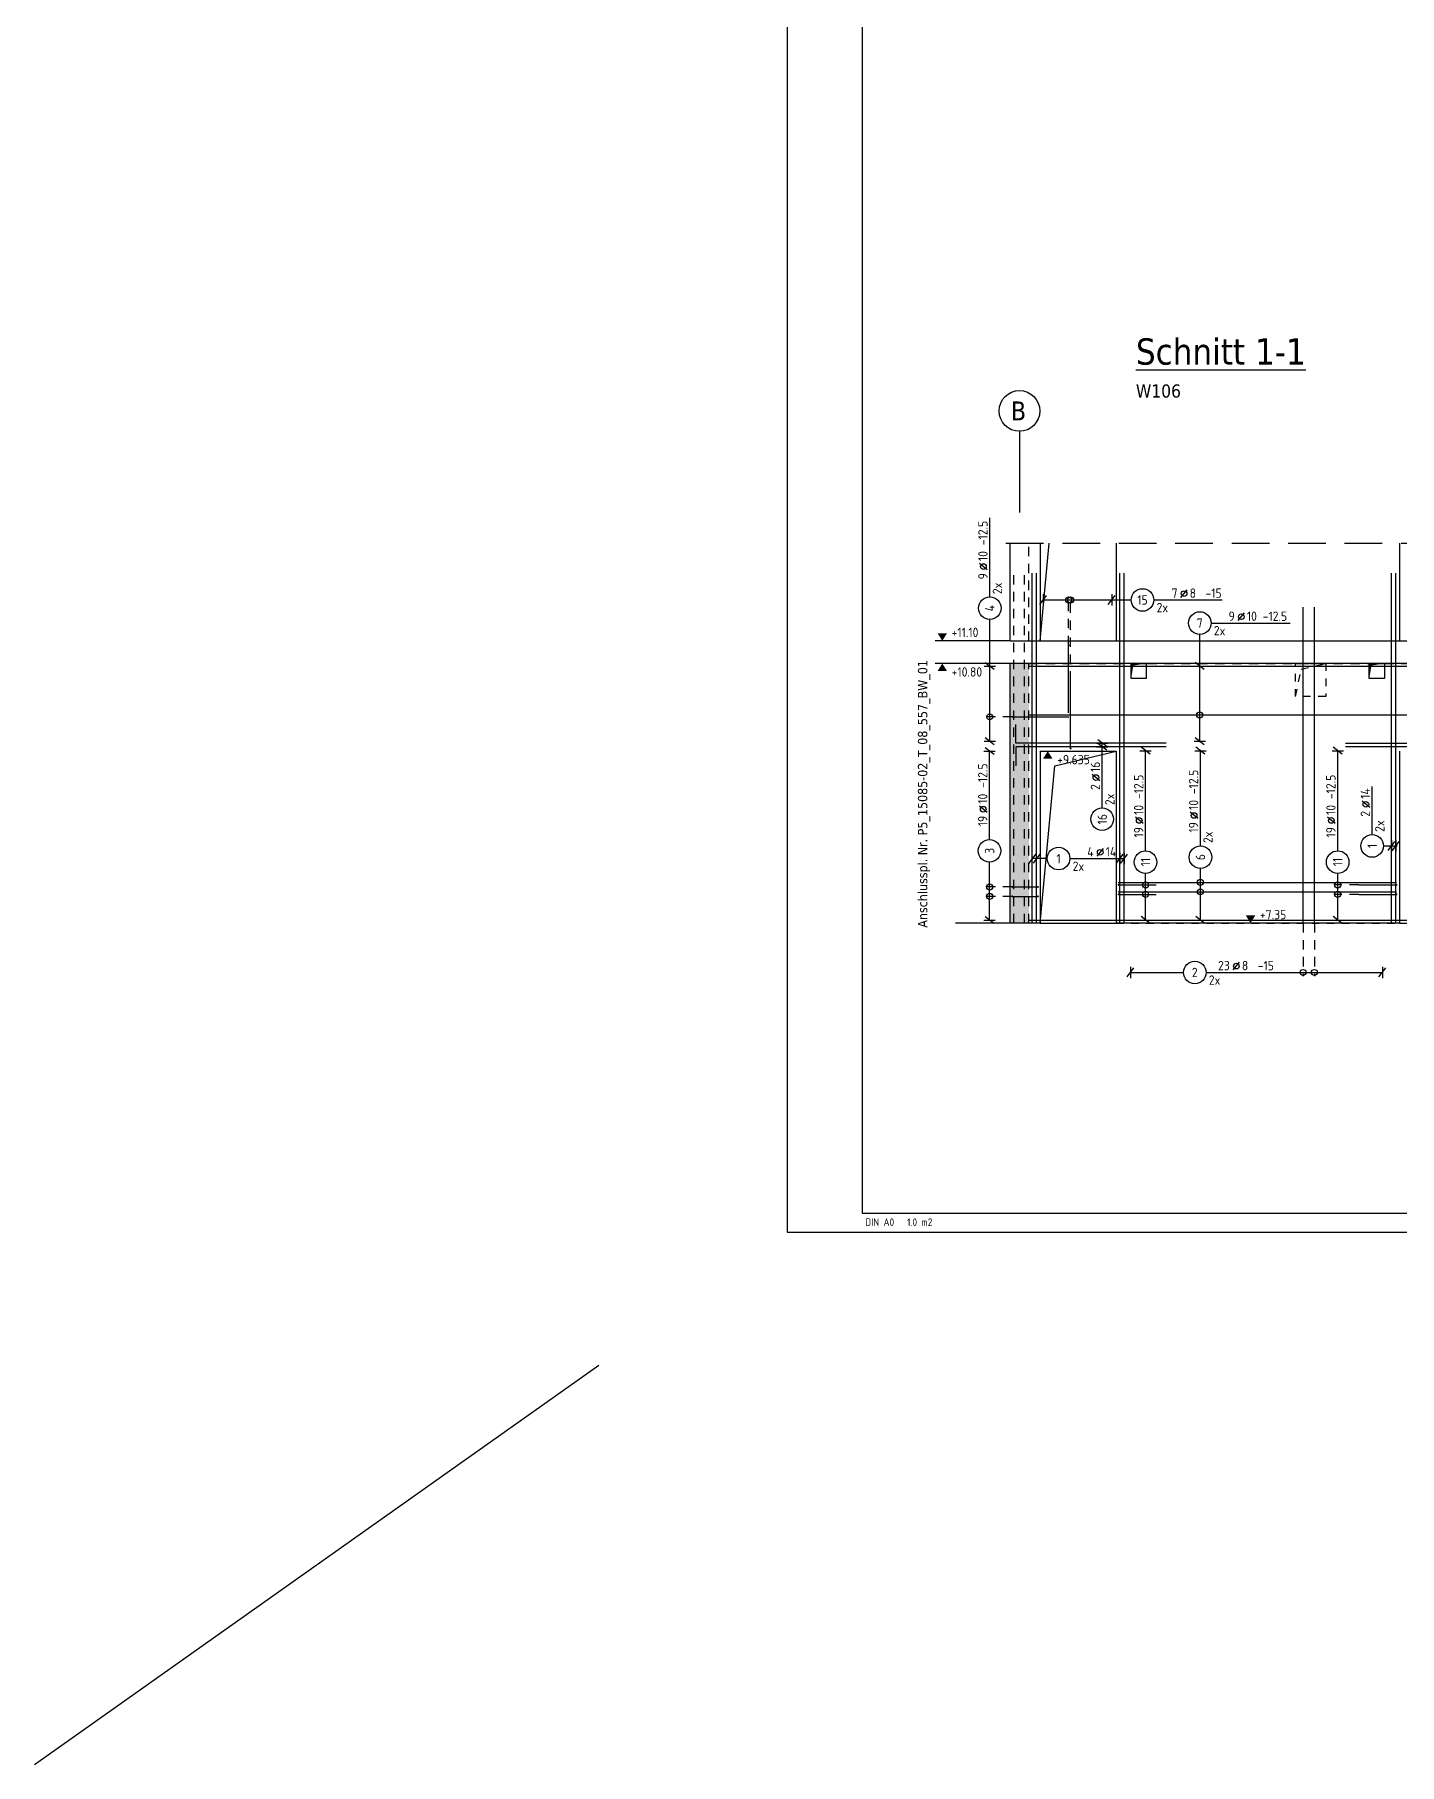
# Model space of a CAD drawing. Extents: x -4 to 83.9, y -5.7 to 50.5.
# Drawn here: x -4 to 14.14, y -5.67 to 17.32 of the extents above; entities that cross this region are included whole.
import ezdxf
from ezdxf.enums import TextEntityAlignment as Align

# ---------------------------------------------------------------- set-up
doc = ezdxf.new("R2010")
doc.units = 0
doc.header["$LTSCALE"] = 0.5
for name, pattern in [('AUSGEZOGEN', [1000.01, 1000, 0.01]), ('DASHEDX2', [1.5, 1, -0.5]), ('DOT', [0.175, 0.05, -0.125]), ('HIDDEN', [0.375, 0.25, -0.125]), ('HIDDEN2', [0.187, 0.125, -0.062]), ('VERDECKT', [0.375, 0.25, -0.125])]:
    doc.linetypes.add(name, pattern=pattern)
for name, color, linetype in [('ACHSEN', 7, 'Continuous'), ('AFU', 7, 'Continuous'), ('BETON', 7, 'Continuous'), ('DRUEBER', 7, 'Continuous'), ('grau_mittel', 7, 'Continuous'), ('HILFE', 7, 'Continuous'), ('koten', 7, 'Continuous'), ('RAHMEN', 7, 'Continuous'), ('RND', 7, 'Continuous'), ('SCHATTEN', 15, 'Continuous'), ('SFP_Achsen', 7, 'Continuous'), ('TEXT', 7, 'Continuous'), ('VERDECKT', 7, 'Continuous'), ('WBZ', 7, 'Continuous')]:
    doc.layers.add(name, color=color, linetype=linetype)
doc.layers.add('NOPLOT', color=7, linetype='Continuous', plot=False)
doc.styles.add('helv', font='tahoma.ttf')
doc.styles.add('txt', font='isocp.shx')
doc.linetypes.add('AFU_50K', pattern='A,0.15,["/",Standard,S=0.2,R=0,X=-0.01,Y=-0.1],0.07,["/",Standard,S=0.2,R=0,X=-0.01,Y=-0.1],0.15', length=0.37)
doc.linetypes.add('AFU_50L', pattern='A,0.75,["/",Standard,S=0.2,R=0,X=-0.01,Y=-0.1],0.07,["/",Standard,S=0.2,R=0,X=-0.01,Y=-0.1],0.75', length=1.57)

# ---------------------------------------------------------------- blocks, each defined once
blk = doc.blocks.new('DINA0')
at = {"layer": 'NOPLOT', "color": 191, "linetype": 'AUSGEZOGEN'}
blk.add_line((-20, -14.146), (-5, -3.537), dxfattribs=at)
at = {"layer": 'RAHMEN'}
for p, q in [((0, 84.1), (0, 0)), ((0, 0), (118.9, 0))]:
    blk.add_line(p, q, dxfattribs=at)
at = {"layer": 'RAHMEN', "color": 5}
for p, q in [((2, 83.6), (2, 0.5)), ((2, 0.5), (118.4, 0.5))]:
    blk.add_line(p, q, dxfattribs=at)
at = {"layer": 'RAHMEN', "color": 7, "style": 'txt'}
blk.add_text('DIN A0   1.0 m2', height=0.2, dxfattribs=at).set_placement((2.083, 0.164))
blk = doc.blocks.new('lei_gre')
at = {"layer": 'RND', "color": 7, "linetype": 'Continuous'}
for p, q in [((-0.09, -0.12), (0.09, 0.12)), ((0, 0.15), (0, -0.15))]:
    blk.add_line(p, q, dxfattribs=at)
blk = doc.blocks.new('RND_LEI')
at = {"layer": 'RND', "color": 7, "linetype": 'Continuous'}
blk.add_line((1.022, 0.066), (1.19, 0.27), dxfattribs=at)
for centre, radius in [((0, 0), 0.3), ((1.106, 0.168), 0.075)]:
    blk.add_circle(centre, radius, dxfattribs=at)
at = {"layer": 'RND', "color": 7, "linetype": 'Continuous', "style": 'txt'}
blk.add_attdef('POSL', text='', height=0.25, dxfattribs=at).set_placement((0, 0), align=Align.MIDDLE)
blk.add_attdef('ANZ', text='', height=0.25, dxfattribs=at).set_placement((0.931, 0.057), align=Align.RIGHT)
for tag, p in [('DUM', (1.253, 0.057)), ('ABSTD', (1.674, 0.057)), ('POSTXT', (0.374, -0.327))]:
    blk.add_attdef(tag, p, '', height=0.25, dxfattribs=at)
blk = doc.blocks.new('okrd_o')
at = {"layer": 'koten', "color": 7, "linetype": 'Continuous'}
blk.add_solid([(-0.125, 0.202), (0.125, 0.202), (0, 0)], dxfattribs=at)
at = {"layer": 'koten', "style": 'txt'}
blk.add_attdef('OKRD', (0.25, 0.1), '', height=0.25, dxfattribs=at)
blk = doc.blocks.new('okrd_u')
at = {"layer": 'koten', "color": 7, "linetype": 'Continuous'}
blk.add_solid([(-0.125, -0.202), (0.125, -0.202), (0, 0)], dxfattribs=at)
at = {"layer": 'koten', "style": 'txt'}
blk.add_attdef('OKRD', (0.25, -0.35), '', height=0.25, dxfattribs=at)

msp = doc.modelspace()

# ---------------------------------------------------------------- hatches: boundary and pattern name
at = {"layer": 'grau_mittel'}
msp.add_hatch(color=61, dxfattribs=at).paths.add_polyline_path([(9.2155, 8.9632), (8.9655, 8.9632), (8.9655, 5.5132), (9.2155, 5.5132)])

# ---------------------------------------------------------------- linework, layer by layer
at = {"layer": 'ACHSEN', "color": 140, "linetype": 'AUSGEZOGEN'}
msp.add_line((9.0905, 12.0479), (9.0905, 10.9696), dxfattribs=at)
at = {"layer": 'AFU', "color": 8, "linetype": 'AFU_50K'}
for p, q in [((8.9655, 9.2632), (9.3655, 9.2632)), ((9.3655, 5.5132), (8.9655, 5.5132))]:
    msp.add_line(p, q, dxfattribs=at)
at = {"layer": 'AFU', "color": 8, "linetype": 'AFU_50L'}
for p, q in [((10.3755, 9.2632), (14.1405, 9.2632)), ((37.9655, 8.9632), (8.9655, 8.9632)), ((14.1405, 5.5132), (10.3755, 5.5132))]:
    msp.add_line(p, q, dxfattribs=at)
at = {"layer": 'BETON', "color": 6, "linetype": 'AUSGEZOGEN'}
for p, q in [((8.9655, 9.2632), (8.9655, 10.563)), ((9.3655, 10.563), (9.3655, 9.2632)), ((10.3755, 10.563), (10.3755, 9.2632)), ((14.1405, 10.563), (14.1405, 9.2632)), ((8.9655, 9.2632), (7.9702, 9.2632)), ((9.3655, 9.2632), (10.3755, 9.2632)), ((14.1405, 9.2632), (15.1505, 9.2632)), ((8.9655, 8.9632), (7.9702, 8.9632)), ((8.9655, 5.5132), (8.9655, 8.9632)), ((9.3655, 7.7982), (9.3655, 5.5132)), ((9.3655, 7.7982), (10.3755, 7.7982)), ((10.3755, 7.7982), (10.3755, 5.5132)), ((14.1405, 7.7982), (14.1405, 5.5132)), ((8.9655, 5.5132), (8.2427, 5.5132)), ((9.3655, 5.5132), (10.3755, 5.5132)), ((14.1405, 5.5132), (15.1505, 5.5132))]:
    msp.add_line(p, q, dxfattribs=at)
for points in [[(10.5755, 8.9632), (10.7755, 8.9632), (10.7755, 8.7632), (10.5755, 8.7632)], [(13.7405, 8.9632), (13.9404, 8.9632), (13.9404, 8.7632), (13.7405, 8.7632)]]:
    msp.add_lwpolyline(points, close=True, dxfattribs=at)
at = {"layer": 'DRUEBER', "color": 7, "linetype": 'DOT'}
for p, q in [((8.9655, 9.2632), (9.3655, 9.2632)), ((10.3755, 9.2632), (14.1405, 9.2632)), ((37.9655, 8.9632), (8.9655, 8.9632)), ((9.3655, 5.5132), (8.9655, 5.5132)), ((10.3755, 5.5132), (14.1405, 5.5132))]:
    msp.add_line(p, q, dxfattribs=at)
at = {"layer": 'HILFE', "color": 102, "linetype": 'DASHEDX2'}
msp.add_line((8.9117, 10.563), (38.4898, 10.563), dxfattribs=at)
at = {"layer": 'HILFE', "color": 102, "linetype": 'AUSGEZOGEN'}
for p, q in [((9.3655, 9.2632), (9.486, 10.563)), ((9.3655, 5.5132), (9.5593, 7.6021)), ((9.5593, 7.6021), (10.3755, 7.7982))]:
    msp.add_line(p, q, dxfattribs=at)
at = {"layer": 'NOPLOT', "color": 191, "linetype": 'Continuous'}
for points in [[(9.2155, 8.9287), (37.7155, 8.9287)], [(9.2155, 5.5537), (37.7155, 5.5537)]]:
    msp.add_lwpolyline(points, dxfattribs=at)
at = {"layer": 'RND', "color": 7, "linetype": 'AUSGEZOGEN'}
for p, q in [((8.6962, 9.8474), (8.6962, 10.8999)), ((9.4064, 9.8067), (10.3168, 9.8067)), ((10.3168, 9.8067), (10.5765, 9.8067)), ((10.8765, 9.8067), (11.7827, 9.8067)), ((8.6962, 8.9262), (8.6962, 9.5474)), ((11.637, 9.4999), (12.6895, 9.4999)), ((11.487, 8.9287), (11.487, 9.3499)), ((8.6962, 7.9286), (8.6962, 8.9262)), ((11.487, 7.9287), (11.487, 8.9287)), ((8.6934, 6.6233), (8.6934, 7.7965)), ((10.1909, 7.0435), (10.1909, 7.6835)), ((10.7663, 6.474), (10.7663, 7.8037)), ((11.4954, 6.5399), (11.4954, 7.8037)), ((13.3204, 6.474), (13.3204, 7.8037)), ((13.7788, 6.6881), (13.7788, 7.3281)), ((8.6934, 5.5526), (8.6934, 6.3233)), ((9.761, 6.37), (10.401, 6.37)), ((11.4954, 5.5537), (11.4954, 6.2399)), ((10.7663, 5.5537), (10.7663, 6.174)), ((13.3204, 5.5537), (13.3204, 6.174)), ((10.5676, 4.8573), (11.2705, 4.8573)), ((11.5705, 4.8573), (13.9136, 4.8573))]:
    msp.add_line(p, q, dxfattribs=at)
at = {"layer": 'RND', "color": 102, "linetype": 'VERDECKT'}
for p, q in [((9.7438, 9.206), (9.7438, 9.8567)), ((9.7707, 8.7335), (9.7707, 9.8567)), ((8.9952, 8.2533), (8.6462, 8.2533)), ((8.9952, 5.9933), (8.6434, 5.9933)), ((13.6007, 6.0201), (13.2704, 6.0201)), ((8.9952, 5.8683), (8.6434, 5.8683)), ((13.6007, 5.8951), (13.2704, 5.8951)), ((12.8606, 5.5132), (12.8606, 4.8073)), ((13.0106, 5.5132), (13.0106, 4.8073))]:
    msp.add_line(p, q, dxfattribs=at)
at = {"layer": 'RND', "color": 102, "linetype": 'AUSGEZOGEN'}
for p, q in [((10.1909, 7.0435), (10.1909, 7.9154)), ((13.9288, 6.5381), (14.1087, 6.5381)), ((9.461, 6.37), (9.2487, 6.37)), ((9.761, 6.37), (10.4908, 6.37))]:
    msp.add_line(p, q, dxfattribs=at)
at = {"layer": 'RND', "color": 7, "linetype": 'HIDDEN'}
for points in [[(9.0143, 5.5132), (9.0143, 10.1632)], [(9.1578, 5.5132), (9.1578, 10.1632)]]:
    msp.add_lwpolyline(points, dxfattribs=at)
at = {"layer": 'RND', "color": 1, "linetype": 'AUSGEZOGEN'}
for points in [[(9.2593, 5.5132), (9.2593, 10.1632)], [(9.3173, 5.5132), (9.3173, 10.1632)], [(10.4236, 5.5132), (10.4236, 10.1632)], [(10.4816, 5.5132), (10.4816, 10.1632)], [(14.0343, 5.5132), (14.0343, 10.1632)], [(14.0923, 5.5132), (14.0923, 10.1632)], [(12.8606, 5.5132), (12.8606, 9.7132)], [(13.0106, 5.5132), (13.0106, 9.7132)], [(9.7438, 8.306), (9.7438, 9.206)], [(9.7707, 7.8335), (9.7707, 8.7335)], [(17.2155, 8.278), (9.2155, 8.278)], [(8.9952, 8.2533), (9.7452, 8.2533)], [(11.0403, 7.9025), (9.0403, 7.9025), (9.0403, 8.1525)], [(11.0403, 7.8543), (9.0403, 7.8543), (9.0403, 7.6043)], [(17.4255, 7.9003), (13.4255, 7.9003)], [(17.4255, 7.8543), (13.4255, 7.8543)], [(8.9952, 5.9933), (9.3364, 5.9933)], [(10.403, 6.0537), (14.103, 6.0537)], [(10.4088, 6.0201), (10.9088, 6.0201)], [(13.6007, 6.0201), (14.1007, 6.0201)], [(8.9952, 5.8683), (9.3364, 5.8683)], [(10.403, 5.9287), (14.103, 5.9287)], [(10.4088, 5.8951), (10.9088, 5.8951)], [(13.6007, 5.8951), (14.1007, 5.8951)]]:
    msp.add_lwpolyline(points, dxfattribs=at)
at = {"layer": 'RND', "color": 7, "linetype": 'AUSGEZOGEN', "const_width": 0.0125}
for points in [[(9.7375, 9.206, 1), (9.75, 9.206, 1)], [(8.989, 8.2533, 1), (9.0015, 8.2533, 1)], [(9.7644, 7.8335, 1), (9.7769, 7.8335, 1)], [(8.989, 5.9933, 1), (9.0015, 5.9933, 1)], [(9.3301, 5.9933, 1), (9.3426, 5.9933, 1)], [(10.4025, 6.0201, 1), (10.415, 6.0201, 1)], [(14.0945, 6.0201, 1), (14.107, 6.0201, 1)], [(8.989, 5.8683, 1), (9.0015, 5.8683, 1)], [(9.3301, 5.8683, 1), (9.3426, 5.8683, 1)], [(10.4025, 5.8951, 1), (10.415, 5.8951, 1)], [(14.0945, 5.8951, 1), (14.107, 5.8951, 1)]]:
    msp.add_lwpolyline(points, format="xyb", close=True, dxfattribs=at)
at = {"layer": 'RND', "color": 7, "linetype": 'AUSGEZOGEN'}
for centre in [(9.7438, 9.8067), (9.7707, 9.8067), (8.6962, 8.2533), (11.487, 8.278), (8.6934, 5.9933), (10.7663, 6.0201), (11.4954, 6.0537), (13.3204, 6.0201), (8.6934, 5.8683), (10.7663, 5.8951), (11.4954, 5.9287), (13.3204, 5.8951), (12.8606, 4.8573), (13.0106, 4.8573)]:
    msp.add_circle(centre, 0.04, dxfattribs=at)
at = {"layer": 'SCHATTEN', "color": 1, "linetype": 'AUSGEZOGEN'}
for points in [[(10.5755, 8.7632, 0, 0.0326, 0), (10.5918, 8.9619, 0, 0, 0), (10.5768, 8.947, 0.0326, 0, 0), (10.7755, 8.9632, 0, 0, 0)], [(13.7405, 8.7632, 0, 0.0326, 0), (13.7567, 8.9619, 0, 0, 0), (13.7418, 8.947, 0.0326, 0, 0), (13.9404, 8.9632, 0, 0, 0)]]:
    msp.add_lwpolyline(points, format="xyseb", dxfattribs=at)
at = {"layer": 'SFP_Achsen', "color": 7, "linetype": 'AUSGEZOGEN'}
msp.add_circle((9.0905, 12.3184), 0.2705, dxfattribs=at)
at = {"layer": 'VERDECKT', "color": 7, "linetype": 'VERDECKT'}
for p, q in [((9.2155, 9.2632), (9.2155, 10.563)), ((9.2155, 5.5132), (9.2155, 8.9632))]:
    msp.add_line(p, q, dxfattribs=at)
at = {"layer": 'VERDECKT', "color": 7, "linetype": 'HIDDEN'}
for p, q in [((9.2155, 9.2632), (9.3655, 9.2632)), ((10.3755, 9.2632), (14.1405, 9.2632)), ((9.2155, 8.9632), (15.3005, 8.9632))]:
    msp.add_line(p, q, dxfattribs=at)
at = {"layer": 'WBZ', "color": 102, "linetype": 'HIDDEN2'}
for p, q in [((12.7605, 8.5232), (12.8353, 8.8887)), ((12.8353, 8.8887), (13.1605, 8.9632))]:
    msp.add_line(p, q, dxfattribs=at)
msp.add_lwpolyline([(12.7605, 8.9632), (13.1605, 8.9632), (13.1605, 8.5232), (12.7605, 8.5232)], close=True, dxfattribs=at)

# ---------------------------------------------------------------- block references
at = {"layer": 'koten', "color": 6, "linetype": 'AUSGEZOGEN', "xscale": 0.5, "yscale": 0.5, "zscale": 0.5}
for name, p, values in [('okrd_o', (8.0651, 9.2632), {'OKRD': '+11.10'}), ('okrd_u', (8.0651, 8.9632), {'OKRD': '+10.80'})]:
    msp.add_blockref(name, p, dxfattribs=at).add_auto_attribs(values)
at = {"layer": 'koten', "color": 7, "linetype": 'AUSGEZOGEN', "xscale": 0.5, "yscale": 0.5, "zscale": 0.5}
msp.add_blockref('okrd_u', (9.4669, 7.7982), dxfattribs=at).add_auto_attribs({'OKRD': '+9.635'})
at = {"layer": 'koten', "color": 7, "linetype": 'AUSGEZOGEN'}
ref = msp.add_blockref('okrd_o', (12.1623, 5.5132), dxfattribs=dict(at, xscale=0.5, yscale=0.5, zscale=0.5))
ref.add_attrib('OKRD', '+7.35', (12.2873, 5.5632), dxfattribs={"layer": '0', "color": 0, "linetype": 'ByBlock', "height": 0.125, "style": 'txt'})
at = {"layer": 'RAHMEN', "color": 7, "linetype": 'AUSGEZOGEN', "xscale": 0.5, "yscale": 0.5, "zscale": 0.5}
msp.add_blockref('DINA0', (6.0012, 1.4073), dxfattribs=at)
at = {"layer": 'RND', "color": 7, "linetype": 'AUSGEZOGEN', "xscale": 0.5, "yscale": 0.5, "zscale": 0.5}
for p, rotation, values in [((8.6962, 9.6974), 90, {'POSL': '4', 'DUM': '10', 'ANZ': '9', 'ABSTD': '-12.5', 'POSTXT': '2x'}), ((8.6934, 6.4733), 90, {'POSL': '3', 'DUM': '10', 'ANZ': '19', 'ABSTD': '-12.5'}), ((10.1909, 6.8935), 90, {'POSL': '16', 'DUM': '16', 'ANZ': '2', 'POSTXT': '2x'}), ((10.7663, 6.324), 89.99999999999962, {'POSL': '11', 'DUM': '10', 'ANZ': '19', 'ABSTD': '-12.5'}), ((11.4954, 6.3899), 89.99999999999972, {'POSL': '6', 'DUM': '10', 'ANZ': '19', 'ABSTD': '-12.5', 'POSTXT': '2x'}), ((13.3204, 6.324), 89.99999999999962, {'POSL': '11', 'DUM': '10', 'ANZ': '19', 'ABSTD': '-12.5'}), ((13.7788, 6.5381), 90, {'POSL': '1', 'DUM': '14', 'ANZ': '2', 'POSTXT': '2x'})]:
    msp.add_blockref('RND_LEI', p, dxfattribs=dict(at, rotation=rotation)).add_auto_attribs(values)
for p, values in [((10.7265, 9.8067), {'POSL': '15', 'DUM': '8', 'ANZ': '7', 'ABSTD': '-15', 'POSTXT': '2x'}), ((11.487, 9.4999), {'POSL': '7', 'DUM': '10', 'ANZ': '9', 'ABSTD': '-12.5', 'POSTXT': '2x'}), ((9.611, 6.37), {'POSL': '1', 'DUM': '14', 'ANZ': '4', 'POSTXT': '2x'}), ((11.4205, 4.8573), {'POSL': '2', 'DUM': '8', 'ANZ': '23', 'ABSTD': '-15', 'POSTXT': '2x'})]:
    msp.add_blockref('RND_LEI', p, dxfattribs=at).add_auto_attribs(values)
for p in [(9.4064, 9.8067), (10.3168, 9.8067), (10.5676, 4.8573), (13.9136, 4.8573)]:
    msp.add_blockref('lei_gre', p, dxfattribs=at)
for p, rotation in [((8.6962, 8.9262), 90), ((11.487, 8.9287), 89.99999999999972), ((8.6934, 7.7965), 90), ((8.6962, 7.9286), 90), ((10.7663, 7.8037), 89.99999999999962), ((11.487, 7.9287), 89.99999999999972), ((11.4954, 7.8037), 89.99999999999972), ((13.3204, 7.8037), 89.99999999999962), ((8.6934, 5.5526), 90), ((10.7663, 5.5537), 89.99999999999962), ((11.4954, 5.5537), 89.99999999999972), ((13.3204, 5.5537), 89.99999999999962)]:
    msp.add_blockref('lei_gre', p, dxfattribs=dict(at, rotation=rotation))
at = {"layer": 'RND', "color": 102, "linetype": 'AUSGEZOGEN', "xscale": 0.5, "yscale": 0.5, "zscale": 0.5}
for p, rotation in [((10.1909, 7.9025), 90), ((10.1909, 7.8543), 90), ((9.2593, 6.37), 180), ((9.3173, 6.37), 180)]:
    msp.add_blockref('lei_gre', p, dxfattribs=dict(at, rotation=rotation))
for p in [(10.4236, 6.37), (10.4816, 6.37), (14.0343, 6.5381), (14.0923, 6.5381)]:
    msp.add_blockref('lei_gre', p, dxfattribs=at)

# ---------------------------------------------------------------- texts
at = {"layer": 'SFP_Achsen', "color": 6, "linetype": 'AUSGEZOGEN', "style": 'helv'}
msp.add_text('B', height=0.25, dxfattribs=at).set_placement((8.9764, 12.194))
at = {"layer": 'TEXT', "color": 5, "linetype": 'AUSGEZOGEN', "style": 'helv'}
msp.add_text('%%USchnitt 1-1', height=0.35, dxfattribs=at).set_placement((10.6388, 12.9335))
at = {"layer": 'TEXT', "color": 1, "linetype": 'AUSGEZOGEN', "style": 'helv'}
msp.add_text('W106', height=0.175, dxfattribs=at).set_placement((10.6388, 12.496))
at = {"layer": 'TEXT', "color": 7, "linetype": 'AUSGEZOGEN', "style": 'helv'}
msp.add_text('Anschlusspl. Nr. P5_15085-02_T_08_557_BW_01', height=0.125, rotation=90, dxfattribs=at).set_placement((7.8659, 5.4519))

doc.saveas('drawing.dxf')
